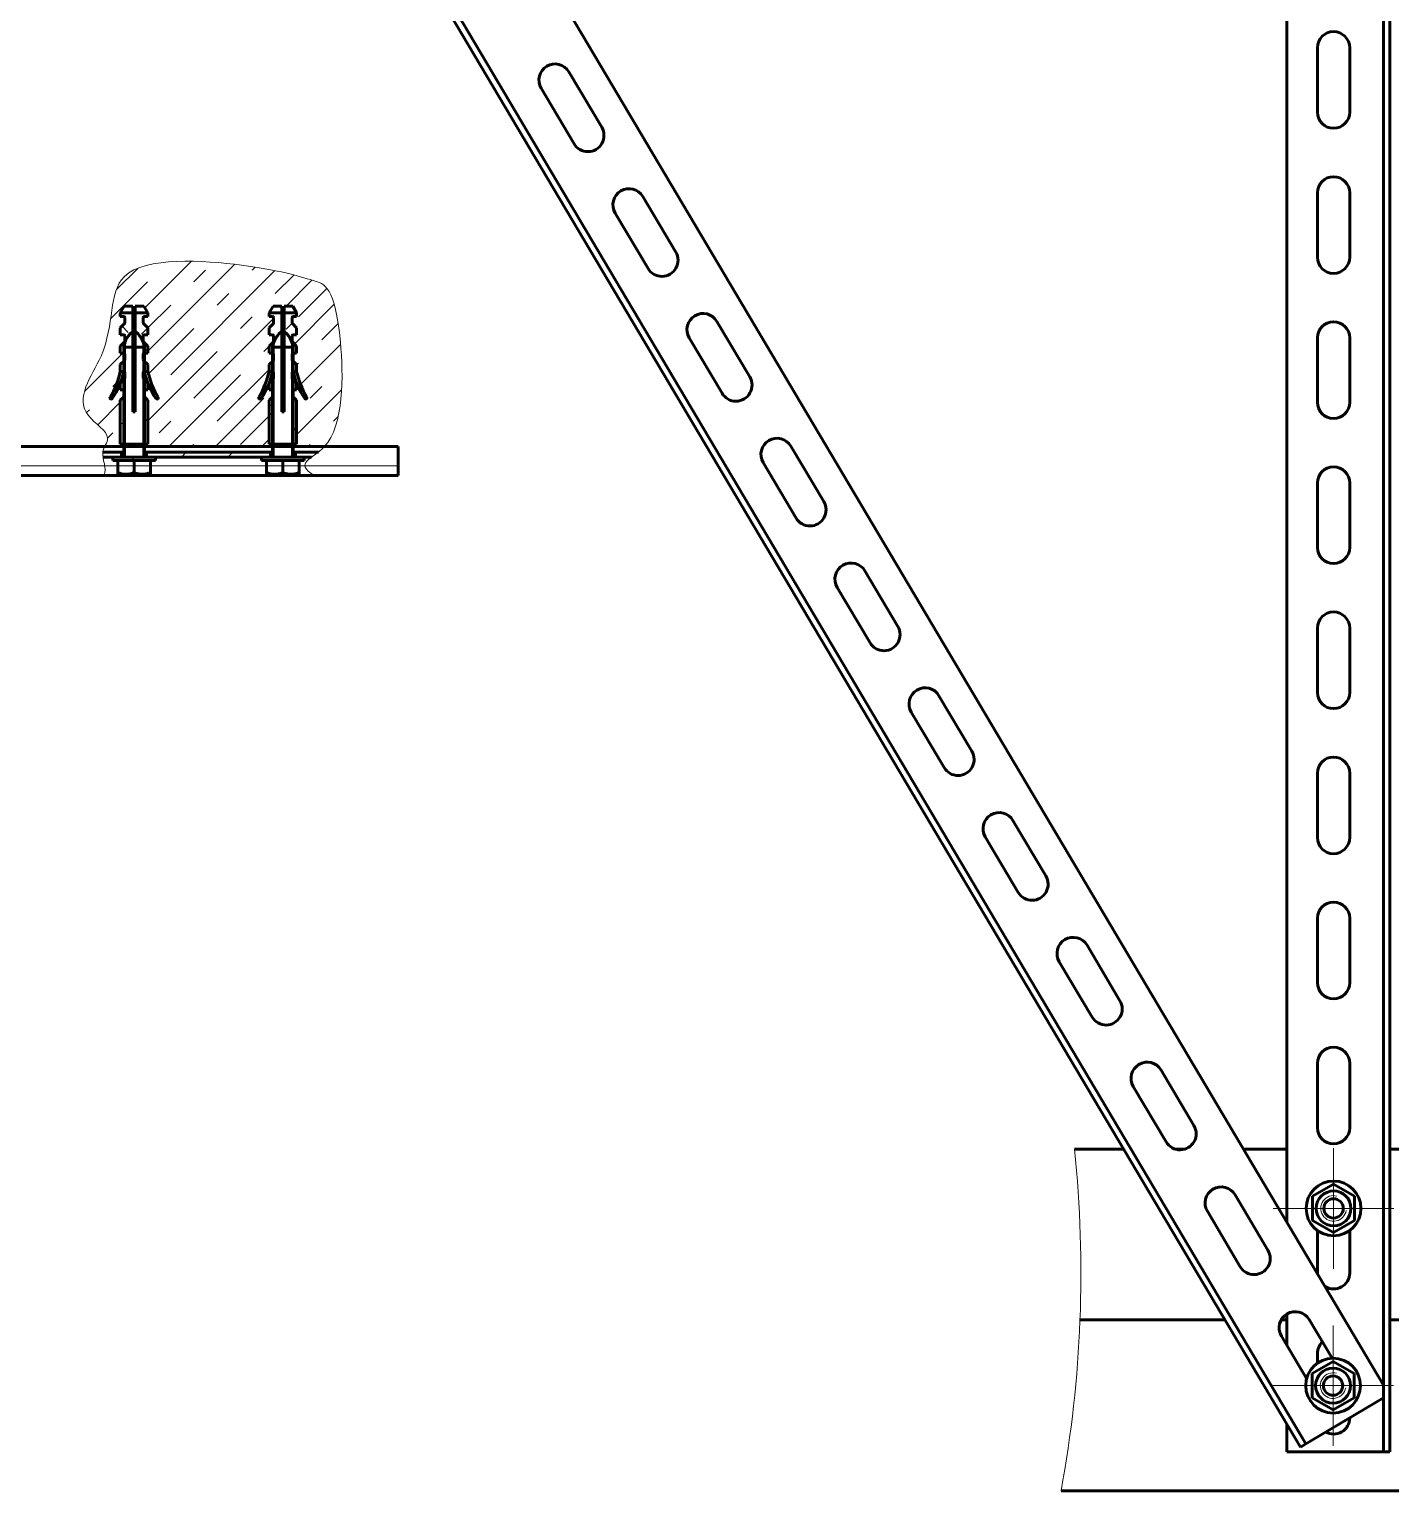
# Model space of a CAD drawing. Header units: millimetres. Extents: x 0 to 840, y 0 to 594.
# Drawn here: x 267.2 to 350, y 403 to 492 of the extents above; entities that cross this region are included whole.
import ezdxf

# ---------------------------------------------------------------- set-up
doc = ezdxf.new("R2010")
doc.units = ezdxf.units.MM
for name, pattern in [('K5LT32768', [0]), ('K5LT32769', [0]), ('K5LT_AXLED', [19.5, 15, -1.5, 1.5, -1.5]), ('K5LT_BASIC', [0]), ('K5LT_THIN', [0]), ('K5LT_THIN_INCLUDED_TO_HATCHING', [0])]:
    doc.linetypes.add(name, pattern=pattern)
doc.layers.add('Системный слой', color=7, linetype='Continuous')
pattern_1 = [(45, (0, 0), (-2.12132, 2.12132), []), (135, (0, 0), (-2.12132, -2.12132), [])]

# ---------------------------------------------------------------- blocks, each defined once
blk = doc.blocks.new('U152')
at = {"layer": 'Системный слой', "color": 30, "linetype": 'K5LT_AXLED', "lineweight": 18, "true_color": 0xff8000}
for q in [(346.524, 413.085), (342.856, 409.417), (346.524, 405.749), (350.193, 409.417)]:
    blk.add_line((346.524, 409.417), q, dxfattribs=at)
blk = doc.blocks.new('U153')
at = {"layer": 'Системный слой', "color": 30, "linetype": 'K5LT_AXLED', "lineweight": 18, "true_color": 0xff8000}
for q in [(346.554, 423.872), (342.886, 420.203), (346.554, 416.535), (350.222, 420.203)]:
    blk.add_line((346.554, 420.203), q, dxfattribs=at)
blk = doc.blocks.new('U151')
at = {"layer": 'Системный слой', "color": 5, "linetype": 'K5LT_BASIC', "lineweight": 60, "true_color": 0x0000ff}
for p, q in [((349.988, 537.47), (349.988, 405.383)), ((349.595, 409.454), (273.868, 537.078)), ((349.595, 537.078), (349.595, 405.383)), ((344.533, 405.68), (268.432, 533.934)), ((344.87, 405.881), (268.769, 534.134)), ((343.708, 531.191), (343.708, 419.375)), ((345.573, 490.845), (345.573, 486.92)), ((347.535, 486.92), (347.535, 490.845)), ((302.007, 486.001), (300.005, 489.376)), ((298.317, 488.375), (300.32, 485)), ((306.513, 478.407), (304.51, 481.782)), ((345.573, 482.015), (345.573, 478.09)), ((347.535, 478.09), (347.535, 482.015)), ((302.823, 480.781), (304.826, 477.406)), ((311.019, 470.813), (309.016, 474.188)), ((307.329, 473.187), (309.332, 469.812)), ((345.573, 473.185), (345.573, 469.26)), ((347.535, 469.26), (347.535, 473.185)), ((315.525, 463.219), (313.522, 466.594)), ((311.835, 465.593), (313.838, 462.218)), ((345.573, 464.354), (345.573, 460.43)), ((347.535, 460.43), (347.535, 464.354)), ((320.031, 455.625), (318.028, 459)), ((316.341, 457.999), (318.344, 454.624)), ((345.573, 455.524), (345.573, 451.6)), ((347.535, 451.6), (347.535, 455.524)), ((324.537, 448.031), (322.534, 451.406)), ((320.847, 450.405), (322.85, 447.03)), ((345.573, 446.694), (345.573, 442.769)), ((347.535, 442.769), (347.535, 446.694)), ((329.043, 440.437), (327.04, 443.812)), ((325.353, 442.811), (327.356, 439.436)), ((345.573, 437.864), (345.573, 433.939)), ((347.535, 433.939), (347.535, 437.864)), ((333.549, 432.843), (331.546, 436.218)), ((329.859, 435.217), (331.862, 431.842)), ((345.573, 429.034), (345.573, 425.109)), ((347.535, 425.109), (347.535, 429.034)), ((338.055, 425.249), (336.052, 428.624)), ((334.365, 427.623), (336.368, 424.248)), ((330.79, 423.818), (333.771, 423.818)), ((336.901, 423.818), (337.522, 423.818)), ((341.072, 423.818), (343.679, 423.818)), ((349.958, 423.818), (362.285, 423.818)), ((346.554, 421.676), (345.278, 420.94)), ((346.554, 421.676), (347.829, 420.94)), ((342.561, 417.655), (340.558, 421.03)), ((345.278, 420.94), (345.278, 420.203)), ((347.829, 420.94), (347.829, 420.203)), ((338.871, 420.029), (340.874, 416.654)), ((345.278, 419.467), (345.278, 420.203)), ((347.829, 419.467), (347.829, 420.203)), ((346.554, 418.731), (345.278, 419.467)), ((346.554, 418.731), (347.829, 419.467)), ((345.573, 418.854), (345.573, 416.279)), ((347.535, 416.279), (347.535, 418.854)), ((343.708, 413.773), (343.708, 411.876)), ((331.119, 413.418), (339.942, 413.418)), ((343.366, 413.418), (343.708, 413.418)), ((346.46, 411.084), (345.064, 413.437)), ((349.958, 413.418), (360.887, 413.418)), ((343.377, 412.435), (344.913, 409.847)), ((345.573, 411.373), (345.573, 410.787)), ((346.524, 410.89), (345.249, 410.153)), ((345.249, 410.153), (345.249, 409.417)), ((346.524, 410.89), (347.8, 410.153)), ((347.535, 410.744), (347.535, 410.758)), ((347.8, 410.153), (347.8, 409.417)), ((345.249, 408.681), (345.249, 409.417)), ((347.8, 408.681), (347.8, 409.417)), ((345.208, 406.081), (349.595, 408.684)), ((346.524, 407.944), (345.249, 408.681)), ((346.524, 407.944), (347.8, 408.681)), ((347.535, 407.449), (347.535, 407.462)), ((343.708, 407.07), (343.708, 405.383)), ((344.533, 405.68), (344.87, 405.881)), ((344.87, 405.881), (345.208, 406.081)), ((349.203, 405.383), (343.708, 405.383)), ((349.203, 405.383), (343.708, 405.383)), ((349.595, 405.383), (349.203, 405.383)), ((349.595, 405.383), (349.203, 405.383)), ((349.988, 405.383), (349.595, 405.383)), ((349.988, 405.383), (349.595, 405.383)), ((349.958, 403.018), (329.968, 403.018)), ((349.958, 403.018), (363.642, 403.018))]:
    blk.add_line(p, q, dxfattribs=at)
for centre, radius in [((346.554, 420.203), 1.668), ((346.554, 420.203), 1.061), ((346.554, 420.203), 0.589), ((346.524, 409.417), 1.668), ((346.524, 409.417), 1.061), ((346.524, 409.417), 0.589)]:
    blk.add_circle(centre, radius, dxfattribs=at)
for centre, start, end in [((346.554, 490.845), 0, 180), ((299.161, 488.875), 30.68339, 210.68339), ((346.554, 486.92), 180, 0), ((301.163, 485.5), 210.68339, 30.68339), ((303.667, 481.282), 30.68339, 210.68339), ((346.554, 482.015), 0, 180), ((305.669, 477.906), 210.68339, 30.68339), ((346.554, 478.09), 180, 0), ((308.173, 473.688), 30.68339, 210.68339), ((346.554, 473.185), 0, 180), ((310.175, 470.312), 210.68339, 30.68339), ((346.554, 469.26), 180, 0), ((312.679, 466.094), 30.68339, 210.68339), ((346.554, 464.354), 0, 180), ((314.681, 462.718), 210.68339, 30.68339), ((346.554, 460.43), 180, 0), ((317.185, 458.5), 30.68339, 210.68339), ((346.554, 455.524), 0, 180), ((319.187, 455.125), 210.68339, 30.68339), ((321.691, 450.906), 30.68339, 210.68339), ((346.554, 451.6), 180, 0), ((323.693, 447.531), 210.68339, 30.68339), ((346.554, 446.694), 0, 180), ((326.197, 443.312), 30.68339, 210.68339), ((346.554, 442.769), 180, 0), ((328.199, 439.937), 210.68339, 30.68339), ((346.554, 437.864), 0, 180), ((330.703, 435.718), 30.68339, 210.68339), ((346.554, 433.939), 180, 0), ((332.705, 432.343), 210.68339, 30.68339), ((346.554, 429.034), 0, 180), ((335.209, 428.124), 30.68339, 210.68339), ((337.211, 424.749), 210.68339, 30.68339), ((346.554, 425.109), 180, 0), ((339.715, 420.53), 30.68339, 210.68339), ((341.717, 417.155), 210.68339, 30.68339), ((346.554, 416.279), 180, 182.78747), ((346.554, 416.279), 238.5793, 0), ((344.221, 412.936), 30.68339, 210.68339), ((346.554, 411.373), 134.11774, 180), ((346.554, 407.449), 240.61913, 0)]:
    blk.add_arc(centre, 0.981, start, end, dxfattribs=at)
at = {"layer": 'Системный слой', "color": 7, "linetype": 'K5LT_THIN', "lineweight": 18}
for centre in [(346.554, 420.203), (346.524, 409.417)]:
    blk.add_arc(centre, 0.779, 74.90385, 350.57615, dxfattribs=at)
at = {"layer": 'Системный слой', "color": 7, "linetype": 'K5LT_THIN_INCLUDED_TO_HATCHING', "lineweight": 18}
blk.add_open_spline([(329.968, 403.018), (331.228, 409.912), (331.502, 416.846), (330.79, 423.818)], degree=3, dxfattribs=at)
at = {"layer": 'Системный слой'}
for name in ['U153', 'U152']:
    blk.add_blockref(name, (0, 0), dxfattribs=at)
blk = doc.blocks.new('U160')
at = {"layer": 'Системный слой', "color": 5, "linetype": 'K5LT_BASIC', "lineweight": 60, "true_color": 0x0000ff}
for p, q in [((266.077, 466.577), (289.624, 466.577)), ((289.624, 465.399), (289.624, 466.577)), ((289.624, 464.811), (289.624, 465.399)), ((289.624, 464.811), (266.077, 464.811)), ((262.349, 461.461), (262.349, 462.848)), ((264.115, 462.848), (264.115, 422.426)), ((261.466, 460.578), (262.349, 461.461)), ((261.466, 460.578), (261.466, 422.426)), ((261.466, 417.52), (261.466, 415.558)), ((264.115, 417.52), (264.115, 415.558)), ((263.526, 415.558), (261.466, 415.558)), ((264.115, 415.558), (263.526, 415.558))]:
    blk.add_line(p, q, dxfattribs=at)
at = {"layer": 'Системный слой', "color": 7, "linetype": 'K5LT_THIN', "lineweight": 18}
for p, q in [((266.077, 464.811), (266.077, 465.399)), ((289.624, 465.399), (266.077, 465.399)), ((264.115, 462.848), (263.526, 462.848)), ((263.526, 462.848), (263.526, 422.426)), ((263.526, 417.52), (263.526, 415.558))]:
    blk.add_line(p, q, dxfattribs=at)
at = {"layer": 'Системный слой', "color": 5, "linetype": 'K5LT_BASIC', "lineweight": 60, "true_color": 0x0000ff}
for radius in [3.728, 1.962]:
    blk.add_arc((266.077, 462.848), radius, 90, 180, dxfattribs=at)
at = {"layer": 'Системный слой', "color": 7, "linetype": 'K5LT_THIN', "lineweight": 18}
blk.add_arc((266.077, 462.848), 2.551, 90, 180, dxfattribs=at)
blk = doc.blocks.new('U156')
at = {"layer": 'Системный слой'}
h = blk.add_hatch(dxfattribs=at)
h.set_pattern_fill('Бетон', angle=45, style=0, pattern_type=0)
h.set_pattern_definition([(45, (0, 0), (-1.4142136, 1.4142136), [11, -5]), (45, (9.1924, 9.1924), (-1.4142136, 1.4142136), [1, -15]), (45, (4.9497, 6.364), (-1.4142136, 1.4142136), [11, -5]), (45, (14.1421, 15.5563), (-1.4142136, 1.4142136), [1, -15])])
h.paths.add_polyline_path([(272.213, 469.495), (272.164, 469.462), (272.106, 469.474), (272.073, 469.523), (272.083, 469.577), (272.421, 470.249), (272.661, 470.962), (272.702, 471.135), (272.702, 471.555), (272.912, 471.765), (272.912, 472.255), (272.702, 472.255), (272.702, 472.675), (272.962, 472.934), (272.982, 472.984), (272.982, 473.305), (272.962, 473.354), (272.912, 473.375), (272.702, 473.375), (272.702, 473.795), (272.962, 474.054), (272.982, 474.104), (272.982, 474.425), (272.962, 474.474), (272.912, 474.495), (272.702, 474.495), (272.702, 474.705), (272.945, 475.125), (273.471, 475.125), (273.471, 474.705), (273.471, 473.572), (273.542, 473.625), (273.614, 473.572), (273.614, 474.705), (273.614, 475.125), (274.14, 475.125), (274.382, 474.705), (274.382, 474.495), (274.172, 474.495), (274.123, 474.474), (274.102, 474.425), (274.102, 474.104), (274.123, 474.054), (274.382, 473.795), (274.382, 473.375), (274.172, 473.375), (274.123, 473.354), (274.102, 473.305), (274.102, 472.984), (274.123, 472.934), (274.382, 472.675), (274.382, 472.255), (274.172, 472.255), (274.172, 471.765), (274.382, 471.555), (274.382, 471.135), (274.598, 470.414), (274.914, 469.732), (275.002, 469.577), (275.01, 469.519), (274.975, 469.472), (274.917, 469.463), (274.872, 469.495), (274.52, 470.113), (274.382, 470.435), (274.382, 470.015), (274.242, 470.015), (274.193, 469.994), (274.172, 469.945), (274.172, 469.624), (274.193, 469.574), (274.382, 469.385), (274.382, 466.725), (274.172, 466.725), (274.172, 466.577), (281.967, 466.577), (281.967, 466.725), (281.757, 466.725), (281.757, 469.385), (281.947, 469.574), (281.967, 469.624), (281.967, 469.945), (281.947, 469.994), (281.897, 470.015), (281.757, 470.015), (281.757, 470.435), (281.452, 469.792), (281.268, 469.495), (281.218, 469.462), (281.161, 469.474), (281.128, 469.523), (281.138, 469.577), (281.476, 470.249), (281.715, 470.962), (281.757, 471.135), (281.757, 471.555), (281.967, 471.765), (281.967, 472.255), (281.757, 472.255), (281.757, 472.675), (282.017, 472.934), (282.037, 472.984), (282.037, 473.305), (282.017, 473.354), (281.967, 473.375), (281.757, 473.375), (281.757, 473.795), (282.017, 474.054), (282.037, 474.104), (282.037, 474.425), (282.017, 474.474), (281.967, 474.495), (281.757, 474.495), (281.757, 474.705), (282, 475.125), (282.526, 475.125), (282.526, 474.705), (282.526, 473.572), (282.597, 473.625), (282.668, 473.572), (282.668, 474.705), (282.668, 475.125), (283.195, 475.125), (283.437, 474.705), (283.437, 474.495), (283.227, 474.495), (283.178, 474.474), (283.157, 474.425), (283.157, 474.104), (283.178, 474.054), (283.437, 473.795), (283.437, 473.375), (283.227, 473.375), (283.178, 473.354), (283.157, 473.305), (283.157, 472.984), (283.178, 472.934), (283.437, 472.675), (283.437, 472.255), (283.227, 472.255), (283.227, 471.765), (283.437, 471.555), (283.437, 471.135), (283.653, 470.414), (283.968, 469.732), (284.057, 469.577), (284.065, 469.519), (284.03, 469.472), (283.972, 469.463), (283.927, 469.495), (283.575, 470.113), (283.437, 470.435), (283.437, 470.015), (283.297, 470.015), (283.248, 469.994), (283.227, 469.945), (283.227, 469.624), (283.248, 469.574), (283.437, 469.385), (283.437, 466.725), (283.227, 466.725), (283.227, 466.577), (285.141, 466.577), (285.438, 466.984), (285.692, 467.499), (285.901, 468.136), (286.061, 468.913), (286.164, 469.863), (286.196, 470.709), (286.191, 471.388), (286.161, 472.102), (286.097, 472.958), (286.088, 473.056), (286.068, 473.248), (286.028, 473.609), (285.939, 474.237), (285.835, 474.788), (285.714, 475.265), (285.574, 475.667), (285.412, 475.998), (285.223, 476.257), (285, 476.451), (284.72, 476.59), (284.57, 476.639), (284.495, 476.66), (284.457, 476.671), (284.434, 476.677), (284.386, 476.691), (284.291, 476.718), (284.153, 476.758), (283.958, 476.815), (283.662, 476.901), (283.185, 477.032), (282.477, 477.204), (281.773, 477.349), (281.033, 477.476), (280.242, 477.591), (280.002, 477.622), (279.859, 477.64), (279.563, 477.675), (278.942, 477.74), (278.06, 477.81), (277.403, 477.842), (276.742, 477.854), (275.929, 477.831), (274.914, 477.724), (274.159, 477.557), (273.579, 477.339), (273.138, 477.074), (272.927, 476.888), (272.862, 476.819), (272.746, 476.672), (272.557, 476.346), (272.38, 475.86), (272.244, 475.227), (272.153, 474.637), (272.085, 474.172), (272.002, 473.678), (271.859, 473.033), (271.581, 472.196), (271.512, 472.036), (271.468, 471.94), (271.375, 471.747), (271.232, 471.467), (271.158, 471.326), (271.118, 471.251), (271.085, 471.19), (271.042, 471.108), (270.979, 470.989), (270.888, 470.812), (270.759, 470.549), (270.595, 470.158), (270.45, 469.6), (270.448, 469.159), (270.559, 468.78), (270.77, 468.444), (270.809, 468.397), (270.894, 468.304), (271.076, 468.126), (271.173, 468.037), (271.223, 467.991), (271.254, 467.963), (271.287, 467.934), (271.33, 467.895), (271.394, 467.837), (271.486, 467.752), (271.615, 467.624), (271.778, 467.435), (271.915, 467.165), (271.927, 467.072), (271.927, 467.053), (271.925, 467.016), (271.913, 466.942), (271.861, 466.791), (271.819, 466.699), (271.796, 466.65), (271.782, 466.623), (271.772, 466.602), (271.761, 466.58), (271.76, 466.577), (272.912, 466.577), (272.912, 466.725), (272.702, 466.725), (272.702, 469.385), (272.892, 469.574), (272.912, 469.624), (272.912, 469.945), (272.892, 469.994), (272.842, 470.015), (272.702, 470.015), (272.702, 470.435), (272.397, 469.792)])
h = blk.add_hatch(dxfattribs=at)
h.set_pattern_fill('Неметалл', style=0, pattern_type=0)
h.set_pattern_definition(pattern_1)
h.paths.add_polyline_path([(272.982, 474.425), (272.982, 474.104), (272.962, 474.054), (272.702, 473.795), (272.702, 473.375), (272.912, 473.375), (272.962, 473.354), (272.982, 473.305), (272.982, 473.203), (273.345, 473.764), (273.471, 473.872), (273.471, 474.705), (272.702, 474.705), (272.702, 474.495), (272.912, 474.495), (272.962, 474.474)])
h.paths.add_polyline_path([(274.123, 474.054), (274.102, 474.104), (274.102, 474.425), (274.123, 474.474), (274.172, 474.495), (274.382, 474.495), (274.382, 474.705), (273.614, 474.705), (273.614, 473.872), (274.041, 473.352), (274.102, 473.203), (274.102, 473.305), (274.123, 473.354), (274.172, 473.375), (274.382, 473.375), (274.382, 473.795)])
h.paths.add_polyline_path([(273.614, 474.705), (274.382, 474.705), (274.14, 475.125), (273.614, 475.125)])
h.paths.add_polyline_path([(272.702, 474.705), (273.471, 474.705), (273.471, 475.125), (272.945, 475.125)])
h.paths.add_polyline_path([(275.002, 469.577), (274.664, 470.249), (274.424, 470.962), (274.382, 471.135), (274.172, 471.135), (274.375, 470.453), (274.678, 469.809), (274.872, 469.495), (274.921, 469.462), (274.979, 469.474), (275.011, 469.523)])
h.paths.add_polyline_path([(274.382, 471.135), (274.382, 471.555), (274.172, 471.765), (274.172, 471.135)])
h.paths.add_polyline_path([(274.382, 472.255), (274.382, 472.675), (274.172, 472.885), (274.172, 472.255)])
h.paths.add_polyline_path([(272.702, 472.675), (272.702, 472.255), (272.912, 472.255), (272.912, 472.885)])
h.paths.add_polyline_path([(272.702, 471.555), (272.702, 471.135), (272.75, 471.135), (272.912, 471.135), (272.912, 471.765)])
h.paths.add_polyline_path([(272.702, 470.435), (272.908, 471.116), (272.912, 471.135), (272.75, 471.135), (272.702, 471.135), (272.487, 470.414), (272.171, 469.732), (272.083, 469.577), (272.074, 469.519), (272.109, 469.472), (272.168, 469.463), (272.213, 469.495), (272.564, 470.113)])
h.paths.add_polyline_path([(272.912, 469.945), (272.912, 470.645), (272.702, 470.435), (272.702, 470.015), (272.842, 470.015), (272.892, 469.994)])
h.paths.add_polyline_path([(274.172, 470.645), (274.172, 469.945), (274.193, 469.994), (274.242, 470.015), (274.382, 470.015), (274.382, 470.435)])
h.paths.add_polyline_path([(274.172, 469.624), (274.172, 466.725), (274.382, 466.725), (274.382, 469.385), (274.193, 469.574)])
h.paths.add_polyline_path([(272.702, 469.385), (272.702, 466.725), (272.912, 466.725), (272.912, 469.624), (272.892, 469.574)])
h = blk.add_hatch(dxfattribs=at)
h.set_pattern_fill('Неметалл', style=0, pattern_type=0)
h.set_pattern_definition(pattern_1)
h.paths.add_polyline_path([(282.037, 474.425), (282.037, 474.104), (282.017, 474.054), (281.757, 473.795), (281.757, 473.375), (281.967, 473.375), (282.017, 473.354), (282.037, 473.305), (282.037, 473.203), (282.4, 473.764), (282.526, 473.872), (282.526, 474.705), (281.757, 474.705), (281.757, 474.495), (281.967, 474.495), (282.017, 474.474)])
h.paths.add_polyline_path([(283.178, 474.054), (283.157, 474.104), (283.157, 474.425), (283.178, 474.474), (283.227, 474.495), (283.437, 474.495), (283.437, 474.705), (282.668, 474.705), (282.668, 473.872), (283.096, 473.352), (283.157, 473.203), (283.157, 473.305), (283.178, 473.354), (283.227, 473.375), (283.437, 473.375), (283.437, 473.795)])
h.paths.add_polyline_path([(282.668, 474.705), (283.437, 474.705), (283.195, 475.125), (282.668, 475.125)])
h.paths.add_polyline_path([(281.757, 474.705), (282.526, 474.705), (282.526, 475.125), (282, 475.125)])
h.paths.add_polyline_path([(284.057, 469.577), (283.719, 470.249), (283.479, 470.962), (283.437, 471.135), (283.227, 471.135), (283.43, 470.453), (283.733, 469.809), (283.927, 469.495), (283.976, 469.462), (284.034, 469.474), (284.066, 469.523)])
h.paths.add_polyline_path([(283.437, 471.135), (283.437, 471.555), (283.227, 471.765), (283.227, 471.135)])
h.paths.add_polyline_path([(283.437, 472.255), (283.437, 472.675), (283.227, 472.885), (283.227, 472.255)])
h.paths.add_polyline_path([(281.757, 472.675), (281.757, 472.255), (281.967, 472.255), (281.967, 472.885)])
h.paths.add_polyline_path([(281.757, 471.555), (281.757, 471.135), (281.805, 471.135), (281.967, 471.135), (281.967, 471.765)])
h.paths.add_polyline_path([(281.757, 470.435), (281.963, 471.116), (281.967, 471.135), (281.805, 471.135), (281.757, 471.135), (281.541, 470.414), (281.226, 469.732), (281.138, 469.577), (281.129, 469.519), (281.164, 469.472), (281.223, 469.463), (281.268, 469.495), (281.619, 470.113)])
h.paths.add_polyline_path([(281.967, 469.945), (281.967, 470.645), (281.757, 470.435), (281.757, 470.015), (281.897, 470.015), (281.947, 469.994)])
h.paths.add_polyline_path([(283.227, 470.645), (283.227, 469.945), (283.248, 469.994), (283.297, 470.015), (283.437, 470.015), (283.437, 470.435)])
h.paths.add_polyline_path([(283.227, 469.624), (283.227, 466.725), (283.437, 466.725), (283.437, 469.385), (283.248, 469.574)])
h.paths.add_polyline_path([(281.757, 469.385), (281.757, 466.725), (281.967, 466.725), (281.967, 469.624), (281.947, 469.574)])
h = blk.add_hatch(dxfattribs=at)
h.set_pattern_fill('Металл', angle=45, style=0, pattern_type=0)
h.set_pattern_definition([(45, (0, 0), (-1.4142136, 1.4142136), [])])
h.paths.add_polyline_path([(271.644, 465.925), (272.242, 465.925), (272.242, 465.725), (274.842, 465.725), (274.842, 465.925), (272.78, 465.925), (272.78, 466.225), (272.247, 466.225), (271.636, 466.225), (271.641, 465.944)])
h.paths.add_polyline_path([(274.847, 465.925), (280.621, 465.925), (281.302, 465.925), (281.835, 465.925), (281.835, 466.225), (281.302, 466.225), (280.484, 466.225), (274.847, 466.225), (274.305, 466.225), (274.305, 465.925)])
h.paths.add_polyline_path([(283.902, 466.225), (283.359, 466.225), (283.359, 465.925), (283.902, 465.925), (284.345, 465.925), (284.545, 466.068), (284.699, 466.181), (284.756, 466.225)])
at = {"layer": 'Системный слой', "color": 5, "linetype": 'K5LT32768', "lineweight": 60, "true_color": 0x0000ff}
for p, q in [((272.702, 474.705), (272.945, 475.125)), ((272.945, 475.125), (273.471, 475.125)), ((273.471, 474.705), (273.471, 475.125)), ((273.614, 475.125), (274.14, 475.125)), ((273.614, 474.705), (273.614, 475.125)), ((274.382, 474.705), (274.14, 475.125)), ((281.757, 474.705), (282, 475.125)), ((282, 475.125), (282.526, 475.125)), ((282.526, 474.705), (282.526, 475.125)), ((282.668, 475.125), (283.195, 475.125)), ((282.668, 474.705), (282.668, 475.125)), ((283.437, 474.705), (283.195, 475.125)), ((272.702, 474.705), (273.471, 474.705)), ((272.702, 474.495), (272.702, 474.705)), ((272.702, 474.495), (272.912, 474.495)), ((272.982, 474.104), (272.982, 474.425)), ((273.471, 468.685), (273.471, 474.705)), ((273.614, 468.685), (273.614, 474.705)), ((273.614, 474.705), (274.382, 474.705)), ((274.102, 474.104), (274.102, 474.425)), ((274.172, 474.495), (274.382, 474.495)), ((274.382, 474.495), (274.382, 474.705)), ((281.757, 474.705), (282.526, 474.705)), ((281.757, 474.495), (281.757, 474.705)), ((281.757, 474.495), (281.967, 474.495)), ((282.037, 474.104), (282.037, 474.425)), ((282.526, 468.685), (282.526, 474.705)), ((282.668, 468.685), (282.668, 474.705)), ((282.668, 474.705), (283.437, 474.705)), ((283.157, 474.104), (283.157, 474.425)), ((283.227, 474.495), (283.437, 474.495)), ((283.437, 474.495), (283.437, 474.705)), ((272.702, 473.795), (272.962, 474.054)), ((272.702, 473.375), (272.702, 473.795)), ((272.702, 473.375), (272.912, 473.375)), ((272.982, 472.984), (272.982, 473.305)), ((274.102, 472.984), (274.102, 473.305)), ((274.123, 474.054), (274.382, 473.795)), ((274.172, 473.375), (274.382, 473.375)), ((274.382, 473.375), (274.382, 473.795)), ((281.757, 473.795), (282.017, 474.054)), ((281.757, 473.375), (281.757, 473.795)), ((281.757, 473.375), (281.967, 473.375)), ((282.037, 472.984), (282.037, 473.305)), ((283.157, 472.984), (283.157, 473.305)), ((283.178, 474.054), (283.437, 473.795)), ((283.227, 473.375), (283.437, 473.375)), ((283.437, 473.375), (283.437, 473.795)), ((272.702, 472.675), (272.962, 472.934)), ((272.702, 472.255), (272.702, 472.675)), ((272.912, 465.925), (272.912, 472.625)), ((272.912, 472.625), (274.172, 472.625)), ((274.123, 472.934), (274.382, 472.675)), ((274.172, 465.925), (274.172, 472.625)), ((274.382, 472.255), (274.382, 472.675)), ((281.757, 472.675), (282.017, 472.934)), ((281.757, 472.255), (281.757, 472.675)), ((281.967, 465.925), (281.967, 472.625)), ((281.967, 472.625), (283.227, 472.625)), ((283.178, 472.934), (283.437, 472.675)), ((283.227, 465.925), (283.227, 472.625)), ((283.437, 472.255), (283.437, 472.675)), ((272.702, 472.255), (272.912, 472.255)), ((272.702, 471.555), (272.962, 471.814)), ((272.702, 471.135), (272.702, 471.555)), ((272.982, 471.864), (272.982, 472.185)), ((274.102, 471.864), (274.102, 472.185)), ((274.123, 471.814), (274.382, 471.555)), ((274.172, 472.255), (274.382, 472.255)), ((274.382, 471.135), (274.382, 471.555)), ((281.757, 472.255), (281.967, 472.255)), ((281.757, 471.555), (282.017, 471.814)), ((281.757, 471.135), (281.757, 471.555)), ((282.037, 471.864), (282.037, 472.185)), ((283.157, 471.864), (283.157, 472.185)), ((283.178, 471.814), (283.437, 471.555)), ((283.227, 472.255), (283.437, 472.255)), ((283.437, 471.135), (283.437, 471.555)), ((272.75, 471.135), (272.702, 471.135)), ((272.912, 470.645), (272.702, 470.435)), ((272.75, 471.135), (272.912, 471.135)), ((272.912, 470.645), (272.962, 470.694)), ((272.912, 469.624), (272.912, 470.645)), ((272.982, 470.744), (272.982, 471.065)), ((274.102, 470.744), (274.102, 471.065)), ((274.123, 470.694), (274.382, 470.435)), ((274.172, 471.135), (274.382, 471.135)), ((281.805, 471.135), (281.757, 471.135)), ((281.967, 470.645), (281.757, 470.435)), ((281.805, 471.135), (281.967, 471.135)), ((281.967, 470.645), (282.017, 470.694)), ((281.967, 469.624), (281.967, 470.645)), ((282.037, 470.744), (282.037, 471.065)), ((283.157, 470.744), (283.157, 471.065)), ((283.178, 470.694), (283.437, 470.435)), ((283.227, 471.135), (283.437, 471.135)), ((272.702, 470.015), (272.702, 470.435)), ((272.702, 470.015), (272.842, 470.015)), ((274.172, 469.624), (274.172, 469.945)), ((274.242, 470.015), (274.382, 470.015)), ((274.382, 470.015), (274.382, 470.435)), ((281.757, 470.015), (281.757, 470.435)), ((281.757, 470.015), (281.897, 470.015)), ((283.227, 469.624), (283.227, 469.945)), ((283.297, 470.015), (283.437, 470.015)), ((283.437, 470.015), (283.437, 470.435)), ((272.702, 469.385), (272.892, 469.574)), ((272.702, 466.725), (272.702, 469.385)), ((274.193, 469.574), (274.382, 469.385)), ((274.382, 466.725), (274.382, 469.385)), ((281.757, 469.385), (281.947, 469.574)), ((281.757, 466.725), (281.757, 469.385)), ((283.248, 469.574), (283.437, 469.385)), ((283.437, 466.725), (283.437, 469.385)), ((273.471, 468.685), (273.614, 468.685)), ((282.526, 468.685), (282.668, 468.685)), ((272.702, 466.725), (274.382, 466.725)), ((281.757, 466.725), (283.437, 466.725)), ((272.242, 465.925), (272.242, 465.725)), ((274.842, 465.725), (272.242, 465.725)), ((272.542, 465.725), (272.542, 464.978)), ((273.542, 465.725), (273.542, 464.978)), ((274.542, 465.725), (274.542, 464.978)), ((274.842, 465.925), (274.842, 465.725)), ((281.297, 465.925), (281.297, 465.725)), ((283.897, 465.725), (281.297, 465.725)), ((281.597, 465.725), (281.597, 464.978)), ((282.597, 465.725), (282.597, 464.978)), ((283.597, 465.725), (283.597, 464.978)), ((283.897, 465.925), (283.897, 465.725)), ((272.542, 464.978), (272.542, 464.888)), ((272.542, 464.888), (272.652, 464.825)), ((272.652, 464.825), (274.432, 464.825)), ((274.542, 464.888), (274.432, 464.825)), ((274.542, 464.888), (274.542, 464.978)), ((281.597, 464.978), (281.597, 464.888)), ((281.597, 464.888), (281.707, 464.825)), ((281.707, 464.825), (283.487, 464.825)), ((283.597, 464.888), (283.487, 464.825)), ((283.597, 464.888), (283.597, 464.978))]:
    blk.add_line(p, q, dxfattribs=at)
at = {"layer": 'Системный слой', "color": 7, "linetype": 'K5LT32769', "lineweight": 18}
for p, q in [((273.012, 472.981), (273.012, 472.625)), ((273.012, 465.925), (273.012, 472.625)), ((274.072, 472.981), (274.072, 472.625)), ((274.072, 465.925), (274.072, 472.625)), ((282.067, 472.981), (282.067, 472.625)), ((282.067, 465.925), (282.067, 472.625)), ((283.127, 472.981), (283.127, 472.625)), ((283.127, 465.925), (283.127, 472.625))]:
    blk.add_line(p, q, dxfattribs=at)
at = {"layer": 'Системный слой', "color": 5, "linetype": 'K5LT_BASIC', "lineweight": 60, "true_color": 0x0000ff}
for p, q in [((272.247, 466.225), (271.636, 466.225)), ((272.247, 466.225), (272.912, 466.225)), ((272.78, 465.925), (272.78, 466.231)), ((274.172, 466.225), (274.847, 466.225)), ((274.305, 465.925), (274.305, 466.231)), ((274.847, 466.225), (280.484, 466.225)), ((281.302, 466.225), (280.484, 466.225)), ((281.302, 466.225), (281.967, 466.225)), ((281.835, 465.925), (281.835, 466.231)), ((283.227, 466.225), (283.902, 466.225)), ((283.359, 465.925), (283.359, 466.231)), ((283.902, 466.225), (284.756, 466.225)), ((272.242, 465.925), (271.644, 465.925)), ((274.847, 465.925), (272.247, 465.925)), ((274.847, 465.925), (280.621, 465.925)), ((281.302, 465.925), (280.621, 465.925)), ((283.902, 465.925), (281.302, 465.925)), ((283.902, 465.925), (284.345, 465.925))]:
    blk.add_line(p, q, dxfattribs=at)
at = {"layer": 'Системный слой', "color": 5, "linetype": 'K5LT32768', "lineweight": 60, "true_color": 0x0000ff}
for centre, radius, start, end in [((272.912, 474.425), 0.07, 0, 90), ((274.172, 474.425), 0.07, 90, 180), ((281.967, 474.425), 0.07, 0, 90), ((283.227, 474.425), 0.07, 90, 180), ((272.912, 473.305), 0.07, 0, 90), ((272.912, 474.104), 0.07, 315, 0), ((274.172, 474.104), 0.07, 180, 225), ((274.172, 473.305), 0.07, 90, 180), ((281.967, 473.305), 0.07, 0, 90), ((281.967, 474.104), 0.07, 315, 0), ((283.227, 474.104), 0.07, 180, 225), ((283.227, 473.305), 0.07, 90, 180), ((272.912, 472.984), 0.07, 315, 0), ((274.172, 472.984), 0.07, 180, 225), ((281.967, 472.984), 0.07, 315, 0), ((283.227, 472.984), 0.07, 180, 225), ((272.912, 472.185), 0.07, 0, 90), ((272.912, 471.864), 0.07, 315, 0), ((274.172, 472.185), 0.07, 90, 180), ((274.172, 471.864), 0.07, 180, 225), ((281.967, 472.185), 0.07, 0, 90), ((281.967, 471.864), 0.07, 315, 0), ((283.227, 472.185), 0.07, 90, 180), ((283.227, 471.864), 0.07, 180, 225), ((267.521, 472.294), 5.309, 329.22264, 347.38759), ((268.271, 472.146), 4.75, 326.07923, 347.71304), ((272.912, 471.065), 0.07, 0, 90), ((272.912, 470.744), 0.07, 315, 0), ((274.172, 471.065), 0.07, 90, 180), ((274.172, 470.744), 0.07, 180, 225), ((278.813, 472.146), 4.75, 192.28696, 213.92077), ((279.563, 472.294), 5.309, 192.61241, 210.77736), ((276.576, 472.294), 5.309, 329.22264, 347.38759), ((277.326, 472.146), 4.75, 326.07923, 347.71304), ((281.967, 471.065), 0.07, 0, 90), ((281.967, 470.744), 0.07, 315, 0), ((283.227, 471.065), 0.07, 90, 180), ((283.227, 470.744), 0.07, 180, 225), ((287.868, 472.146), 4.75, 192.28696, 213.92077), ((288.618, 472.294), 5.309, 192.61241, 210.77736), ((272.842, 469.945), 0.07, 0, 90), ((274.242, 469.945), 0.07, 90, 180), ((281.897, 469.945), 0.07, 0, 90), ((283.297, 469.945), 0.07, 90, 180), ((272.149, 469.538), 0.077, 149.22264, 326.07923), ((272.842, 469.624), 0.07, 315, 0), ((274.242, 469.624), 0.07, 180, 225), ((274.936, 469.538), 0.077, 213.92077, 30.77736), ((281.204, 469.538), 0.077, 149.22264, 326.07923), ((281.897, 469.624), 0.07, 315, 0), ((283.297, 469.624), 0.07, 180, 225), ((283.991, 469.538), 0.077, 213.92077, 30.77736)]:
    blk.add_arc(centre, radius, start, end, dxfattribs=at)
at = {"layer": 'Системный слой', "color": 7, "linetype": 'K5LT_THIN_INCLUDED_TO_HATCHING', "lineweight": 18}
blk.add_open_spline([(271.676, 464.811), (271.956, 465.249), (271.305, 466.12), (272.358, 467.27), (269.41, 468.984), (272.659, 472.781), (271.408, 478.359), (281.518, 477.642), (284.135, 476.712), (286.184, 476.239), (286.368, 466.047), (283.226, 465.608), (284.511, 464.811)], degree=3, knots=[0, 0, 0, 0, 0.473018, 0.772538, 1.284896, 2.442061, 4.232479, 6.495163, 8.865242, 10.496128, 11.442653, 12, 12, 12, 12], dxfattribs=at)
at = {"layer": 'Системный слой', "color": 5, "linetype": 'K5LT32768', "lineweight": 60, "true_color": 0x0000ff}
for points in [[(273.542, 473.625), (273.19, 473.38), (272.98, 473.046), (272.912, 472.625)], [(273.542, 473.625), (273.894, 473.38), (274.104, 473.046), (274.172, 472.625)], [(282.597, 473.625), (282.245, 473.38), (282.035, 473.046), (281.967, 472.625)], [(282.597, 473.625), (282.949, 473.38), (283.159, 473.046), (283.227, 472.625)]]:
    blk.add_open_spline(points, degree=3, dxfattribs=at)
for points, knots in [([(273.542, 464.978), (273.526, 464.972), (273.474, 464.955), (273.395, 464.933), (273.301, 464.913), (273.214, 464.898), (273.128, 464.89), (273.046, 464.887), (272.96, 464.89), (272.86, 464.899), (272.753, 464.918), (272.645, 464.945), (272.576, 464.966), (272.542, 464.978)], [0, 0, 0, 0, 0.049267, 0.160659, 0.240135, 0.332792, 0.419171, 0.494844, 0.575451, 0.674192, 0.788784, 0.896676, 1, 1, 1, 1]), ([(274.542, 464.978), (274.504, 464.965), (274.428, 464.942), (274.311, 464.914), (274.195, 464.896), (274.09, 464.888), (274, 464.888), (273.922, 464.893), (273.846, 464.902), (273.771, 464.915), (273.669, 464.938), (273.593, 464.961), (273.542, 464.978)], [0, 0, 0, 0, 0.119217, 0.230171, 0.354638, 0.462184, 0.543054, 0.619863, 0.693522, 0.768092, 0.844484, 1, 1, 1, 1]), ([(282.597, 464.978), (282.581, 464.972), (282.529, 464.955), (282.45, 464.933), (282.355, 464.913), (282.269, 464.898), (282.183, 464.89), (282.101, 464.887), (282.014, 464.89), (281.915, 464.899), (281.808, 464.918), (281.7, 464.945), (281.631, 464.966), (281.597, 464.978)], [0, 0, 0, 0, 0.049267, 0.160659, 0.240135, 0.332792, 0.419171, 0.494844, 0.575451, 0.674192, 0.788784, 0.896676, 1, 1, 1, 1]), ([(283.597, 464.978), (283.558, 464.965), (283.483, 464.942), (283.365, 464.914), (283.25, 464.896), (283.145, 464.888), (283.055, 464.888), (282.977, 464.893), (282.901, 464.902), (282.826, 464.915), (282.724, 464.938), (282.648, 464.961), (282.597, 464.978)], [0, 0, 0, 0, 0.119217, 0.230171, 0.354638, 0.462184, 0.543054, 0.619863, 0.693522, 0.768092, 0.844484, 1, 1, 1, 1])]:
    blk.add_open_spline(points, degree=3, knots=knots, dxfattribs=at)
at = {"layer": 'Системный слой'}
blk.add_blockref('U160', (0, 0), dxfattribs=at)

msp = doc.modelspace()

# ---------------------------------------------------------------- block references
at = {"layer": 'Системный слой'}
for name in ['U151', 'U156']:
    msp.add_blockref(name, (0, 0), dxfattribs=at)

doc.saveas('drawing.dxf')
